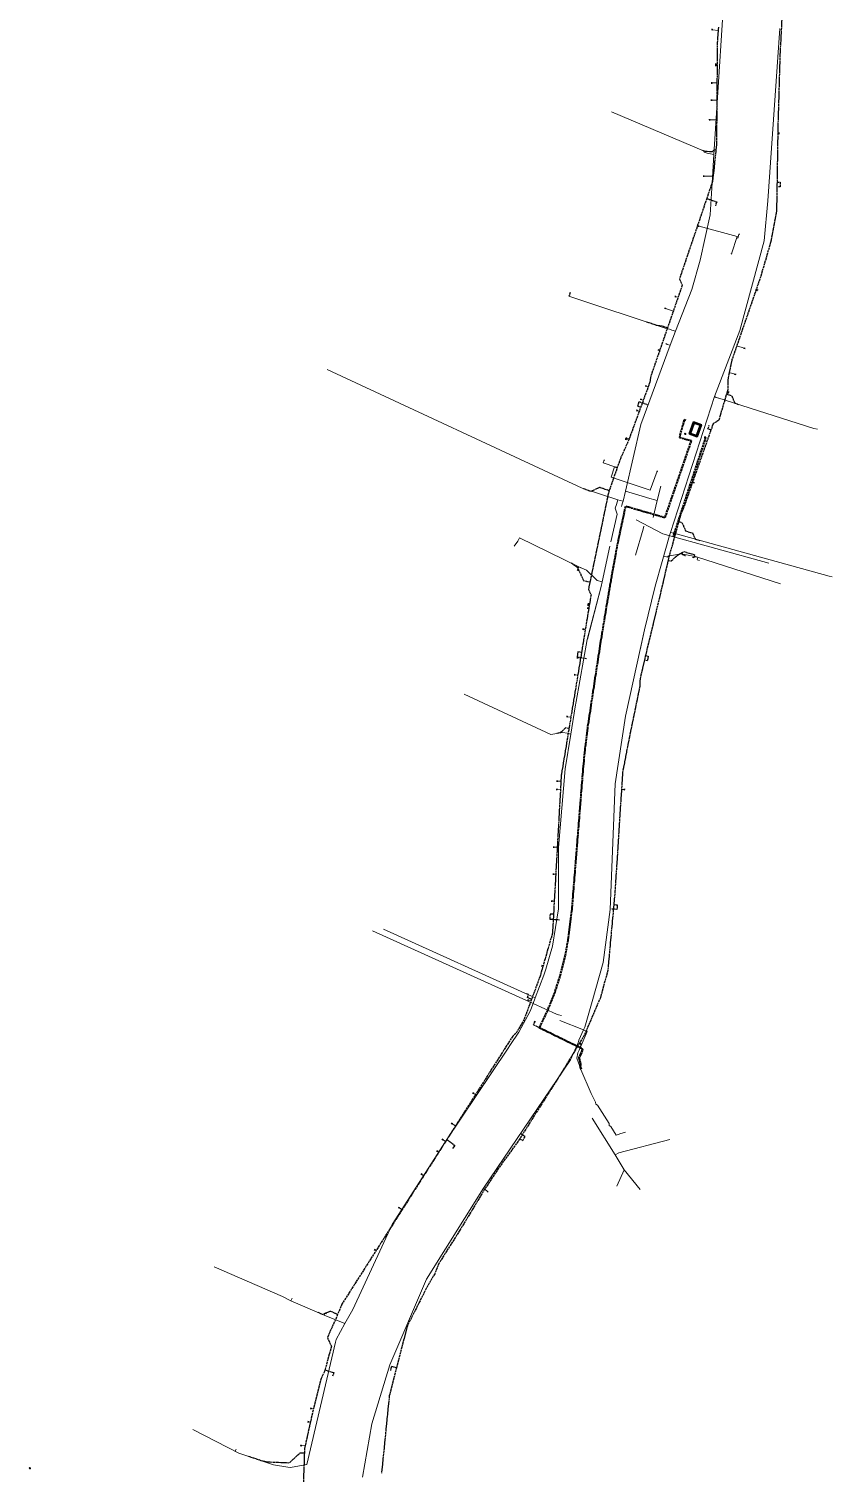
# Model space of a CAD drawing. Header units: metres. Extents: x 105139 to 106600, y 111320 to 118137.
# Drawn here: x 105534 to 105983, y 114017 to 114824 of the extents above; entities that cross this region are included whole.
import ezdxf

# ---------------------------------------------------------------- set-up
doc = ezdxf.new("R2010")
doc.units = ezdxf.units.M
doc.linetypes.add('DASHED', pattern=[1.524, 1.27, -0.254])
for name, color, linetype, lineweight in [('35-RH-ACUE-DOMICILIARIA', 152, 'CONTINUOUS', 9), ('35-RH-ACUE-MATRIZ-PJ', 150, 'DASHED', 40), ('35-RH-ACUE-MENOR-EXIST', 151, 'CONTINUOUS', 13), ('35-RH-ACUE-MENOR-PROY', 5, 'DASHED', 25), ('35-RH-ACUE-NODOS', 5, 'CONTINUOUS', 13), ('35-RH-ACUE-PJ-POZOS', 30, 'CONTINUOUS', 30)]:
    doc.layers.add(name, color=color, linetype=linetype, lineweight=lineweight)

# ---------------------------------------------------------------- blocks, each defined once
blk = doc.blocks.new('NODO_ACUE')
blk.add_circle((0, 0), 0.4)

msp = doc.modelspace()

# ---------------------------------------------------------------- linework, layer by layer
at = {"layer": '35-RH-ACUE-DOMICILIARIA'}
for points in [[(105915.8559, 114823.8617), (105916.4894, 114823.7708), (105916.4242, 114823.3168), (105915.7907, 114823.4077)], [(105916.4568, 114823.5438), (105919.5805, 114823.0356)], [(105917.9325, 114804.4281), (105918.5725, 114804.4277), (105918.5722, 114803.969), (105917.9322, 114803.9695)], [(105917.9337, 114803.8914), (105918.5737, 114803.8909), (105918.5734, 114803.4323), (105917.9334, 114803.4327)], [(105918.5724, 114804.1984), (105919.0129, 114804.1981)], [(105918.5735, 114803.6616), (105919.0087, 114803.6614)], [(105915.6925, 114794.0431), (105916.3325, 114794.0427), (105916.3322, 114793.584), (105915.6922, 114793.5844)], [(105916.3323, 114793.8134), (105918.9062, 114793.8131)], [(105915.5371, 114784.4616), (105916.1769, 114784.4438), (105916.1642, 114783.9853), (105915.5244, 114784.0031)], [(105916.1705, 114784.2146), (105918.8658, 114784.2046)], [(105914.4788, 114773.4192), (105915.1187, 114773.4268), (105915.1242, 114772.9682), (105914.4842, 114772.9606)], [(105915.1214, 114773.1975), (105918.7802, 114773.1724)], [(105953.3112, 114765.6636), (105952.9213, 114765.7031)], [(105953.9398, 114765.4045), (105953.3005, 114765.4345), (105953.322, 114765.8927), (105953.9613, 114765.8627)], [(105911.2156, 114741.9043), (105911.8556, 114741.9119), (105911.861, 114741.4533), (105911.2211, 114741.4457)], [(105911.8583, 114741.6826), (105916.8032, 114741.6456)], [(105908.3023, 114713.8832), (105908.0378, 114713.954)], [(105908.867, 114713.5009), (105908.2457, 114713.6547), (105908.3559, 114714.0999), (105908.9772, 114713.9462)], [(105927.0312, 114698.2857), (105930.3083, 114707.9889), (105908.9206, 114713.7176)], [(105930.0313, 114707.1686), (105930.5663, 114707.0299), (105931.2401, 114709.1569)], [(105931.0931, 114709.3592), (105931.387, 114708.9547)], [(105931.1763, 114709.4197), (105931.4703, 114709.0152)], [(105926.8009, 114698.4274), (105927.0949, 114698.023)], [(105926.8842, 114698.488), (105927.1782, 114698.0835)], [(105895.4109, 114674.7343), (105896.0291, 114674.5687), (105895.9104, 114674.1256), (105895.2922, 114674.2912)], [(105895.9697, 114674.3472), (105897.1687, 114674.0068)], [(105941.2624, 114678.1078), (105940.8349, 114678.2567)], [(105941.7898, 114677.6788), (105941.1861, 114677.8915), (105941.3386, 114678.3241), (105941.9422, 114678.1114)], [(105889.7006, 114668.1579), (105890.3105, 114667.9638), (105890.1714, 114667.5268), (105889.5615, 114667.7208)], [(105890.2409, 114667.7453), (105894.5549, 114666.2805)], [(105885.998, 114644.8381), (105886.6079, 114644.644), (105886.4688, 114644.2069), (105885.8589, 114644.401)], [(105886.5383, 114644.4255), (105886.9316, 114644.2992)], [(105934.0854, 114645.5929), (105930.0519, 114646.8963)], [(105934.6128, 114645.1639), (105934.0092, 114645.3766), (105934.1616, 114645.8092), (105934.7653, 114645.5965)], [(105878.9388, 114624.769), (105879.5487, 114624.5749), (105879.4096, 114624.1379), (105878.7997, 114624.3319)], [(105879.4791, 114624.3564), (105880.498, 114624.0165)], [(105928.8978, 114631.0132), (105925.7691, 114632.0267)], [(105929.4252, 114630.5842), (105928.8215, 114630.7969), (105928.974, 114631.2295), (105929.5776, 114631.0168)], [(105876.1028, 114617.2744), (105876.7126, 114617.0803), (105876.5735, 114616.6433), (105875.9637, 114616.8374)], [(105876.6431, 114616.8618), (105877.7628, 114616.4875)], [(105924.9206, 114620.6802), (105924.5509, 114620.8095)], [(105925.076, 114621.202), (105924.7062, 114621.3314)], [(105925.448, 114620.2512), (105924.8444, 114620.4639), (105924.9968, 114620.8965), (105925.6004, 114620.6838)], [(105925.6034, 114620.773), (105924.9997, 114620.9857), (105925.1522, 114621.4183), (105925.7558, 114621.2056)], [(105873.8001, 114611.0367), (105874.4236, 114610.8924), (105874.3203, 114610.4456), (105873.6967, 114610.5898)], [(105874.372, 114610.669), (105875.5183, 114610.3863)], [(105867.7037, 114594.9995), (105868.3273, 114594.8552), (105868.2239, 114594.4084), (105867.6004, 114594.5526)], [(105867.9158, 114595.5296), (105868.5393, 114595.3854), (105868.436, 114594.9385), (105867.8124, 114595.0827)], [(105868.2756, 114594.6318), (105869.6214, 114594.2986)], [(105868.4877, 114595.1619), (105869.8458, 114594.8242)], [(105855.8841, 114582.9996), (105855.3671, 114581.4324), (105862.3391, 114579.0437)], [(105855.7371, 114583.2018), (105856.0311, 114582.7974)], [(105855.8204, 114583.2624), (105856.1144, 114582.8579)], [(105861.7074, 114579.2601), (105859.7933, 114573.4568), (105881.6514, 114566.2293), (105885.4683, 114576.7513)], [(105862.4069, 114579.2559), (105863.0165, 114579.0609), (105862.8768, 114578.624), (105862.2672, 114578.819)], [(105862.9446, 114578.8362), (105863.1628, 114578.7615)], [(105885.3213, 114576.9535), (105885.6152, 114576.5491)], [(105885.4045, 114577.0141), (105885.6985, 114576.6096)], [(105905.6072, 114570.5242), (105905.281, 114570.6478)], [(105906.1384, 114570.0999), (105905.5329, 114570.3073), (105905.6815, 114570.7412), (105906.287, 114570.5339)], [(105846.362, 114500.5368), (105846.9992, 114500.4764), (105846.9558, 114500.0197), (105846.3187, 114500.0802)], [(105846.5782, 114502.2612), (105847.2154, 114502.2007), (105847.172, 114501.7441), (105846.5349, 114501.8046)], [(105846.68, 114502.8634), (105847.3172, 114502.8029), (105847.2738, 114502.3463), (105846.6367, 114502.4068)], [(105846.9775, 114500.248), (105847.2825, 114500.2103)], [(105847.1933, 114501.968), (105847.561, 114501.938)], [(105847.2955, 114502.5746), (105847.667, 114502.5385)], [(105843.8442, 114488.7371), (105844.4813, 114488.6766), (105844.438, 114488.22), (105843.8008, 114488.2805)], [(105844.4597, 114488.4483), (105845.3327, 114488.3546)], [(105840.621, 114472.7564), (105841.2582, 114472.6959), (105841.2148, 114472.2393), (105840.5777, 114472.2998)], [(105841.2365, 114472.4676), (105842.667, 114472.3092)], [(105839.0655, 114463.3486), (105839.7027, 114463.2881), (105839.6593, 114462.8314), (105839.0222, 114462.8919)], [(105839.681, 114463.0598), (105841.1237, 114462.8999)], [(105834.8035, 114439.919), (105835.4406, 114439.8585), (105835.3973, 114439.4018), (105834.7601, 114439.4623)], [(105835.4189, 114439.6302), (105837.2406, 114439.4263)], [(105828.9971, 114399.1927), (105829.6364, 114399.2229), (105829.6581, 114398.7648), (105829.0188, 114398.7345)], [(105829.2617, 114403.7678), (105829.901, 114403.798), (105829.9227, 114403.3399), (105829.2834, 114403.3096)], [(105829.6473, 114398.9939), (105831.4604, 114399.0493)], [(105829.9119, 114403.569), (105831.725, 114403.6244)], [(105866.8814, 114398.8902), (105865.5547, 114398.9818)], [(105867.4982, 114398.6044), (105866.8608, 114398.6618), (105866.9019, 114399.1186), (105867.5394, 114399.0613)], [(105827.32, 114366.8788), (105827.9593, 114366.909), (105827.981, 114366.4509), (105827.3417, 114366.4206)], [(105827.9701, 114366.68), (105829.6561, 114366.7321)], [(105827.0941, 114351.8064), (105827.7334, 114351.8366), (105827.7551, 114351.3785), (105827.1158, 114351.3482)], [(105827.7442, 114351.6075), (105828.8078, 114351.6433)], [(105826.2369, 114336.7718), (105826.8762, 114336.8021), (105826.8979, 114336.3439), (105826.2586, 114336.3136)], [(105826.887, 114336.573), (105827.9701, 114336.6092)], [(105820.7671, 114300.6709), (105821.3849, 114300.504), (105821.2653, 114300.0612), (105820.6474, 114300.2281)], [(105821.3251, 114300.2826), (105821.6619, 114300.1891)], [(105813.2146, 114281.6407), (105813.8277, 114281.4574), (105813.6963, 114281.0179), (105813.0831, 114281.2013)], [(105813.762, 114281.2376), (105814.9836, 114280.8522)], [(105782.5047, 114229.579), (105783.0489, 114229.2423), (105782.8076, 114228.8522), (105782.2634, 114229.1889)], [(105782.9283, 114229.0473), (105783.9199, 114228.4139)], [(105770.5714, 114212.6241), (105771.1157, 114212.2874), (105770.8744, 114211.8974), (105770.3301, 114212.234)], [(105770.995, 114212.0924), (105772.7778, 114210.9465)], [(105762.3664, 114197.1684), (105762.9107, 114196.8318), (105762.6694, 114196.4417), (105762.1251, 114196.7784)], [(105762.7901, 114196.6367), (105763.4151, 114196.2383)], [(105765.3725, 114203.627), (105765.9168, 114203.2904), (105765.6755, 114202.9003), (105765.1312, 114203.237)], [(105765.7961, 114203.0953), (105767.2127, 114202.1866)], [(105753.5759, 114184.2683), (105754.1202, 114183.9316), (105753.8789, 114183.5415), (105753.3346, 114183.8782)], [(105753.9995, 114183.7366), (105755.0192, 114183.085)], [(105740.9554, 114165.5797), (105741.4996, 114165.243), (105741.2584, 114164.853), (105740.7141, 114165.1896)], [(105741.379, 114165.048), (105742.9069, 114164.0673)], [(105727.4355, 114142.034), (105727.996, 114141.7251), (105727.7745, 114141.3234), (105727.2141, 114141.6323)], [(105727.8853, 114141.5242), (105728.3697, 114141.2525)], [(105691.6575, 114053.2617), (105692.2946, 114053.2012), (105692.2512, 114052.7445), (105691.6141, 114052.805)], [(105692.2729, 114052.9729), (105693.3894, 114052.8509)], [(105690.1538, 114045.8137), (105690.791, 114045.7532), (105690.7476, 114045.2966), (105690.1105, 114045.3571)], [(105690.7693, 114045.5249), (105691.6639, 114045.4287)], [(105686.0761, 114032.5411), (105686.7109, 114032.4597), (105686.6526, 114032.0047), (105686.0178, 114032.0861)], [(105686.6818, 114032.2322), (105688.7135, 114032.1877)]]:
    msp.add_lwpolyline(points, dxfattribs=at)
at = {"layer": '35-RH-ACUE-MATRIZ-PJ'}
for points in [[(105901.5846, 114605.0829), (105900.5406, 114605.5198), (105897.931, 114595.7434), (105904.5363, 114593.9629), (105889.7218, 114550.8011), (105867.8162, 114557.1562), (105867.3254, 114555.2279), (105863.5013, 114537.4125), (105859.5412, 114515.7599), (105856.8078, 114499.4833), (105853.6851, 114480.5486), (105846.4932, 114433.1695), (105845.1392, 114422.3667), (105843.9976, 114410.2678), (105837.6828, 114331.013), (105835.8199, 114316.1329), (105834.0368, 114306.3045), (105831.078, 114294.5427), (105828.2477, 114285.7259), (105824.1447, 114275.4661), (105819.5871, 114265.8976), (105840.6388, 114255.5814), (105843.476, 114254.196), (105843.818, 114253.2521), (105842.7926, 114251.0466), (105841.8609, 114249.0286), (105842.757, 114245.1688), (105842.4037, 114244.4199), (105842.7053, 114243.5707), (105843.0648, 114242.5586)], [(105911.727, 114596.058), (105912.5941, 114595.7522), (105894.3688, 114540.1966)]]:
    msp.add_lwpolyline(points, dxfattribs=at)
at = {"layer": '35-RH-ACUE-MENOR-EXIST'}
for points in [[(105922.08, 114829.02), (105917.23, 114753.82)], [(105947.37, 114728), (105954.15, 114824.29)], [(105860.06, 114777.71), (105911.32, 114755.94), (105911.82, 114755.14), (105913.37, 114754.63)], [(105913.37, 114754.63), (105917.23, 114753.82)], [(105917.23, 114753.82), (105916.47, 114740.97)], [(105916.47, 114740.97), (105915.05, 114720.04), (105909.59, 114694.78), (105904.95, 114678.39), (105895.68, 114655.05)], [(105917.64, 114618.48), (105931.64, 114655.52), (105945.32, 114705.54), (105947.37, 114728)], [(105836.19, 114674.59), (105890.63, 114656.57), (105892.31, 114656.22), (105893.63, 114655.71)], [(105836.19, 114674.59), (105890.63, 114656.57), (105892.31, 114656.22), (105893.63, 114655.71)], [(105895.68, 114655.05), (105892.69, 114647.21)], [(105895.68, 114655.05), (105892.69, 114647.21)], [(105893.63, 114655.71), (105895.68, 114655.05)], [(105893.63, 114655.71), (105895.68, 114655.05)], [(105892.69, 114647.21), (105876.38, 114602.88), (105867.87, 114565.63)], [(105892.69, 114647.21), (105876.38, 114602.88), (105867.87, 114565.63)], [(105892.69, 114647.21), (105891.19, 114647.7), (105890.39, 114648.13)], [(105892.69, 114647.21), (105891.19, 114647.7), (105890.39, 114648.13)], [(105701.05, 114633.7), (105843.5791, 114567.272), (105863.49, 114560.88)], [(105701.05, 114633.7), (105843.5791, 114567.272), (105863.49, 114560.88)], [(105892.91, 114542.48), (105917.64, 114618.48)], [(105892.91, 114542.48), (105917.64, 114618.48)], [(105917.64, 114618.48), (105918.5578, 114618.0936)], [(105918.5578, 114618.0936), (105919.7778, 114617.7036)], [(105918.5578, 114618.0936), (105919.7778, 114617.7036)], [(105919.37, 114617.84), (105973.02, 114600.68)], [(105975.05, 114600.3), (105973.02, 114600.68)], [(105975.05, 114600.3), (105973.02, 114600.68)], [(105887.56, 114568.44), (105885.42, 114560.42)], [(105887.56, 114568.44), (105885.42, 114560.42)], [(105862.69, 114558.19), (105863.49, 114560.88)], [(105862.69, 114558.19), (105863.49, 114560.88)], [(105863.49, 114560.88), (105864.81, 114560.46)], [(105863.49, 114560.88), (105864.81, 114560.46)], [(105864.81, 114560.46), (105866.43, 114559.99)], [(105864.81, 114560.46), (105866.43, 114559.99)], [(105866.43, 114559.99), (105866.18, 114559.07)], [(105866.43, 114559.99), (105866.18, 114559.07)], [(105867.87, 114565.63), (105866.43, 114559.99)], [(105867.87, 114565.63), (105866.43, 114559.99)], [(105885.42, 114560.42), (105880.1934, 114561.9716), (105879.0292, 114562.3172), (105867.87, 114565.63)], [(105885.42, 114560.42), (105880.1934, 114561.9716), (105879.0292, 114562.3172), (105867.87, 114565.63)], [(105885.42, 114560.42), (105883.2, 114551)], [(105885.42, 114560.42), (105883.2, 114551)], [(105859.6132, 114537.269), (105863.16, 114552.86), (105862.09, 114556.12), (105862.69, 114558.19)], [(105865.83, 114557.79), (105865.65, 114557.14)], [(105865.83, 114557.79), (105865.65, 114557.14)], [(105866.18, 114559.07), (105865.83, 114557.79)], [(105866.18, 114559.07), (105865.83, 114557.79)], [(105873.4071, 114529.912), (105877.5973, 114544.4706), (105878.0736, 114546.1253)], [(105873.8419, 114549.6997), (105888.6702, 114541.7657), (105947.9088, 114525.4543)], [(105805.59, 114534.88), (105807.66, 114537.68), (105808.51, 114539.66)], [(105805.59, 114534.88), (105807.66, 114537.68), (105808.51, 114539.66)], [(105805.59, 114534.88), (105807.66, 114537.68), (105808.51, 114539.66)], [(105805.59, 114534.88), (105807.66, 114537.68), (105808.51, 114539.66)], [(105808.51, 114539.66), (105841.76, 114523.32)], [(105808.51, 114539.66), (105841.76, 114523.32)], [(105808.51, 114539.66), (105841.76, 114523.32)], [(105808.51, 114539.66), (105841.76, 114523.32)], [(105888.2435, 114526.2667), (105892.4338, 114540.8253), (105892.91, 114542.48)], [(105894.84, 114542.12), (105892.91, 114542.48)], [(105894.84, 114542.12), (105892.91, 114542.48)], [(105981.63, 114518.15), (105894.84, 114542.12)], [(105981.63, 114518.15), (105894.84, 114542.12)], [(105854.7, 114514.93), (105859.13, 114534.98)], [(105854.7, 114514.93), (105859.13, 114534.98)], [(105854.7, 114514.93), (105859.13, 114534.98)], [(105854.7, 114514.93), (105859.13, 114534.98)], [(105954.3614, 114513.9414), (105907.4605, 114528.9584), (105906.6728, 114529.1765), (105898.9638, 114530.5825), (105891.4551, 114529.2977), (105891.4103, 114528.8492), (105889.1308, 114529.39)], [(105954.3614, 114513.9414), (105907.4605, 114528.9584), (105906.6728, 114529.1765), (105898.9638, 114530.5825), (105891.4551, 114529.2977), (105891.4103, 114528.8492), (105889.1308, 114529.39)], [(105908.284, 114528.7573), (105907.8219, 114527.2217), (105909.0969, 114526.8586)], [(105841.76, 114523.32), (105841.44, 114522.72), (105840.83, 114521.51), (105841.53, 114521.21)], [(105841.76, 114523.32), (105841.44, 114522.72), (105840.83, 114521.51), (105841.53, 114521.21)], [(105841.76, 114523.32), (105841.44, 114522.72), (105840.83, 114521.51), (105841.53, 114521.21)], [(105841.76, 114523.32), (105841.44, 114522.72), (105840.83, 114521.51), (105841.53, 114521.21)], [(105841.76, 114523.32), (105846.01, 114521.5), (105851.92, 114515.82), (105854.7, 114514.93)], [(105842.54, 114523.03), (105846.01, 114521.5), (105851.92, 114515.82), (105854.7, 114514.93)], [(105842.54, 114523.03), (105846.01, 114521.5), (105851.92, 114515.82), (105854.7, 114514.93)], [(105842.54, 114523.03), (105846.01, 114521.5), (105851.92, 114515.82), (105854.7, 114514.93)], [(105884.31, 114512.6), (105888.2435, 114526.2667)], [(105884.31, 114512.6), (105888.2435, 114526.2667)], [(105884.31, 114512.6), (105888.2435, 114526.2667)], [(105884.31, 114512.6), (105888.2435, 114526.2667)], [(105840.14, 114448.07), (105846.46, 114482.8), (105854.13, 114512.34)], [(105840.14, 114448.07), (105846.46, 114482.8), (105854.13, 114512.34)], [(105846.5079, 114482.9845), (105854.13, 114512.34)], [(105846.5079, 114482.9845), (105854.13, 114512.34)], [(105854.13, 114512.34), (105854.7, 114514.93)], [(105854.13, 114512.34), (105854.7, 114514.93)], [(105854.13, 114512.34), (105854.7, 114514.93)], [(105854.13, 114512.34), (105854.7, 114514.93)], [(105878.51, 114488.07), (105884.31, 114512.6)], [(105878.51, 114488.07), (105884.31, 114512.6)], [(105878.51, 114488.07), (105884.31, 114512.6)], [(105878.51, 114488.07), (105884.31, 114512.6)], [(105981.63, 114518.15), (105983.31, 114517.73)], [(105981.63, 114518.15), (105983.31, 114517.73)], [(105867.82, 114440), (105878.51, 114488.07)], [(105867.82, 114440), (105878.51, 114488.07)], [(105876.0518, 114477.0162), (105878.51, 114488.07)], [(105876.0518, 114477.0162), (105878.51, 114488.07)], [(105837.23, 114429.93), (105835.19, 114430.35), (105832.79, 114430.84), (105826.0298, 114429.751), (105777.69, 114452.14)], [(105839.59, 114445.19), (105840.14, 114448.07)], [(105839.59, 114445.19), (105840.14, 114448.07)], [(105837.23, 114429.93), (105839.59, 114445.19)], [(105837.23, 114429.93), (105839.59, 114445.19)], [(105841.13, 114256.94), (105841.32, 114257.44), (105841.44, 114257.9), (105841.7, 114258.8), (105844.3139, 114264.6574), (105844.98, 114266.15), (105849.16, 114280.35), (105855.37, 114302.16), (105859.19, 114331.86), (105862.09, 114402.02), (105867.82, 114440)], [(105841.13, 114256.94), (105841.32, 114257.44), (105841.44, 114257.9), (105841.7, 114258.8), (105844.3139, 114264.6574), (105844.98, 114266.15), (105849.16, 114280.35), (105855.37, 114302.16), (105859.19, 114331.86), (105862.09, 114402.02), (105867.82, 114440)], [(105837.23, 114429.93), (105835.19, 114430.35), (105832.79, 114430.84)], [(105837.23, 114429.93), (105834, 114410.39)], [(105837.23, 114429.93), (105834, 114410.39)], [(105834, 114410.39), (105830.36, 114366.48), (105830.36, 114332.3), (105826.96, 114311.44), (105823.24, 114298.56), (105822.24, 114295.12), (105817.36, 114282.57)], [(105834, 114410.39), (105830.36, 114366.48), (105830.36, 114332.3), (105826.96, 114311.44), (105823.24, 114298.56), (105822.24, 114295.12), (105817.36, 114282.57)], [(105726.32, 114319.85), (105816.1186, 114279.3534), (105829.32, 114273.45), (105830.29, 114273.05), (105831.9367, 114272.5249)], [(105817.36, 114282.57), (105732.46, 114320.91)], [(105817.36, 114282.57), (105732.46, 114320.91)], [(105817.36, 114282.57), (105816.1186, 114279.3534), (105814.45, 114275.03), (105808.12, 114263.37), (105803.46, 114256.4), (105801.77, 114253.86), (105767.62, 114202.69), (105737.35, 114155.85), (105715.33, 114108.36)], [(105867.89, 114207.47), (105864.59, 114206.41), (105864.22, 114206.29), (105862.6, 114205.76), (105859.69, 114210.64), (105858.76, 114211.23), (105858.65, 114212.32), (105852.09, 114222.42), (105851.15, 114223), (105851.05, 114224.11), (105848.66, 114228.96), (105842.7857, 114242.4945), (105842.22, 114244.35), (105841.83, 114245.14), (105841.44, 114246.22), (105840.59, 114248.71), (105841.1025, 114251.7647), (105841.9331, 114253.1813), (105846.4531, 114263.7013), (105844.3139, 114264.6574), (105831.009, 114269.8105)], [(105788.41, 114176.16), (105837.04, 114247.88), (105841.13, 114256.94)], [(105862.03, 114194.83), (105849.12, 114215.31)], [(105862.03, 114194.83), (105849.12, 114215.31)], [(105892.58, 114203.24), (105864.14, 114195.93), (105862.03, 114194.83)], [(105892.58, 114203.24), (105864.14, 114195.93), (105862.03, 114194.83)], [(105867.07, 114186.28), (105862.03, 114194.83)], [(105867.07, 114186.28), (105862.03, 114194.83)], [(105863.05, 114177.25), (105867.07, 114186.28)], [(105863.05, 114177.25), (105867.07, 114186.28)], [(105876, 114175.33), (105867.07, 114186.28)], [(105876, 114175.33), (105867.07, 114186.28)], [(105720.75, 114014.68), (105726.02, 114044.33), (105736.05, 114077.4), (105756.61, 114125.28), (105788.41, 114176.16)], [(105790.96, 114173.89), (105790.49, 114174.37), (105788.41, 114176.16)], [(105637.83, 114132.18), (105676.12, 114115.66), (105680.69, 114113.14)], [(105680.69, 114113.14), (105681.4, 114114.65)], [(105680.69, 114113.14), (105699.37, 114105.22)], [(105715.33, 114108.36), (105711, 114100.4)], [(105699.37, 114105.22), (105699.53, 114105.71)], [(105699.37, 114105.22), (105711, 114100.4)], [(105699.53, 114105.71), (105699.76, 114106.28), (105699.7672, 114106.2761)], [(105699.7672, 114106.2761), (105700.12, 114106.09), (105700.64, 114105.83)], [(105711, 114100.4), (105706.04, 114091.57), (105705.72, 114090.03)], [(105705.72, 114090.03), (105689.68, 114021.68)], [(105651.73, 114028.1), (105625.9064, 114041.3267)], [(105649.68, 114029.15), (105649.82, 114029.4)], [(105649.82, 114029.4), (105650.06, 114030.01), (105650.17, 114029.95)], [(105670.97, 114021.44), (105651.73, 114028.1)], [(105679.06, 114020.22), (105670.97, 114021.44)], [(105689.68, 114021.68), (105680.55, 114020.02), (105679.06, 114020.22)]]:
    msp.add_lwpolyline(points, dxfattribs=at)
at = {"layer": '35-RH-ACUE-MENOR-PROY'}
for points in [[(105955.4402, 114835.3395), (105954.5265, 114816.3428), (105954.2284, 114812.4868), (105952.9687, 114768.8574), (105952.3484, 114727.5527), (105952.2545, 114725.9017), (105952.2646, 114722.3196), (105948.9104, 114704.6195), (105943.3941, 114685.6658), (105927.2872, 114639.0259), (105925.1197, 114628.9907), (105925.0151, 114622.3662), (105920.7314, 114607.9796), (105919.9198, 114605.2707), (105916.7264, 114603.2208), (105915.5661, 114599.9205), (105900.294, 114556.3506), (105898.6053, 114552.429), (105897.5912, 114548.6288), (105897.3032, 114547.6011), (105891.8784, 114528.233), (105891.2165, 114525.1552), (105891.2165, 114525.1552), (105891.2165, 114525.1552), (105886.7572, 114506.1015), (105881.7031, 114485.1385), (105878.9802, 114473.7674), (105875.9223, 114460.7865), (105875.7638, 114456.4565), (105868.9094, 114422.9968), (105866.1593, 114408.4662), (105861.9223, 114342.0222), (105857.9005, 114297.7431), (105853.7495, 114282.5511), (105844.7801, 114261.6239), (105831.6198, 114240.0264), (105807.7593, 114202.3213), (105796.8234, 114187.2746), (105789.0714, 114175.5131), (105782.1186, 114163.9862), (105775.1931, 114152.6134), (105763.6431, 114134.3395), (105761.1454, 114128.2512), (105756.3603, 114119.9945), (105745.8364, 114099.0822), (105739.7999, 114075.749), (105735.7646, 114060.1459), (105734.5946, 114048.474), (105734.1831, 114044.3879), (105731.4187, 114016.7899)], [(105919.7238, 114825.0257), (105919.1032, 114816.3456), (105918.6763, 114759.2684), (105918.3564, 114756.308), (105918.2622, 114755.4133), (105916.8481, 114742.2491), (105916.6484, 114740.3895), (105916.4785, 114738.8081), (105913.2255, 114729.2295), (105905.9011, 114707.6623), (105897.9173, 114684.1534), (105899.5464, 114680.8043), (105891.2793, 114656.8825), (105891.0462, 114656.2059), (105887.9453, 114647.2324), (105881.7102, 114629.1887), (105881.307, 114626.2492), (105869.7933, 114594.6801), (105864.9284, 114583.8179), (105861.1542, 114573.0061), (105858.6831, 114565.9326), (105858.2178, 114564.4958), (105858.0017, 114563.4544), (105855.3717, 114550.7855), (105854.0168, 114544.2587), (105850.7854, 114528.6923), (105848.5469, 114517.9044), (105848.2324, 114516.3941), (105847.8907, 114514.7477), (105847.0692, 114510.7905), (105848.5256, 114507.7658), (105843.204, 114475.5126), (105836.1909, 114433.0079), (105836.0522, 114432.156), (105833.2045, 114414.8753), (105832.7235, 114411.9796), (105831.8976, 114406.9873), (105827.5546, 114329.1973), (105826.9627, 114318.5946), (105820.0398, 114294.5567), (105815.3156, 114281.7554), (105811.148, 114270.4623), (105806.5585, 114262.5708), (105804.7677, 114261.1074), (105767.9696, 114203.3828), (105709.3165, 114111.3746), (105706.8693, 114105.5121), (105705.6593, 114102.6134), (105701.6909, 114093.8805), (105701.1317, 114092.6499), (105703.4067, 114087.7506), (105701.7949, 114081.8541), (105699.7901, 114074.5208), (105699.5365, 114073.5925), (105697.6256, 114069.8319), (105692.7642, 114050.3171), (105688.3776, 114030.6841), (105688.2963, 114028.283), (105688.25, 114026.9508), (105688.0883, 114022.1359), (105687.2992, 113998.8149)], [(105918.3564, 114756.308), (105917.3596, 114756.4095), (105916.8232, 114755.8394), (105916.2868, 114755.2693), (105912.265, 114755.5412), (105911.086, 114756.0394)], [(105952.5135, 114738.3027), (105954.3371, 114738.2678), (105954.2653, 114735.7275), (105953.3806, 114735.7636)], [(105913.2255, 114729.2295), (105915.074, 114728.5934), (105918.7894, 114727.3147), (105918.0314, 114725.116)], [(105836.95, 114676.77), (105836.28, 114674.91), (105836.19, 114674.59)], [(105836.95, 114676.77), (105836.28, 114674.91), (105836.19, 114674.59)], [(105891.2793, 114656.8825), (105889.829, 114657.3864), (105888.3424, 114657.907), (105885.1681, 114658.3132), (105879.6739, 114660.1966)], [(105924.2701, 114619.8703), (105927.1792, 114618.9921), (105928.9518, 114614.7636), (105930.7628, 114614.1887)], [(105876.2889, 114612.4904), (105875.4521, 114612.7983), (105874.6152, 114613.1062), (105875.4642, 114615.7441), (105880.2003, 114613.9648)], [(105915.5661, 114599.9205), (105914.7359, 114600.19), (105913.9057, 114600.4594), (105914.445, 114602.0716), (105914.6086, 114602.5706)], [(105858.6831, 114565.9326), (105856.5317, 114566.6736), (105853.2928, 114567.7891), (105848.5179, 114565.4664), (105844.5175, 114566.9707), (105844.5175, 114566.9707)], [(105897.5912, 114548.6288), (105899.3433, 114548.1575), (105901.4225, 114543.4719), (105905.2032, 114542.2859), (105906.9128, 114538.7952), (105909.3185, 114538.1286)], [(105891.6009, 114526.9425), (105893.2696, 114526.7025), (105897.1835, 114530.1424), (105899.0838, 114531.1481), (105900.4582, 114531.8754), (105903.4641, 114531.0062), (105906.4699, 114530.1369), (105906.2396, 114529.3031), (105907.3367, 114529.0044)], [(105899.0838, 114531.1481), (105899.59, 114530.1915), (105901.3223, 114529.6797)], [(105906.2396, 114529.3031), (105905.9714, 114528.3607), (105905.2716, 114528.5737)], [(105847.8907, 114514.7477), (105846.2339, 114515.1038), (105844.5771, 114515.46), (105841.1016, 114522.8742), (105837.6034, 114525.3627)], [(105843.204, 114475.5126), (105842.1958, 114475.6879), (105841.1877, 114475.8632), (105840.7058, 114473.0774), (105846.0568, 114472.1727)], [(105878.9859, 114473.7664), (105880.5367, 114473.4011), (105879.9485, 114470.7949), (105879.1204, 114470.9691)], [(105836.1909, 114433.0079), (105834.1852, 114433.3128), (105831.3378, 114430.6062), (105829.4624, 114430.304)], [(105861.2481, 114334.6264), (105863.2393, 114334.4386), (105863.0115, 114331.8396), (105859.8948, 114332.1526)], [(105827.5546, 114329.1973), (105826.5866, 114329.2574), (105825.618, 114329.3194), (105825.4663, 114326.4867), (105830.861, 114326.1564)], [(105815.3156, 114281.7554), (105814.1422, 114282.2026), (105813.0105, 114282.6171), (105813.6109, 114284.2622), (105812.4537, 114284.7913)], [(105817.4884, 114268.9584), (105817.028, 114269.1774), (105816.2333, 114267.5091), (105840.3019, 114255.7145), (105843.1391, 114254.329), (105843.4812, 114253.3852), (105842.4557, 114251.1797), (105841.524, 114249.1617), (105842.4201, 114245.3018), (105842.0668, 114244.553), (105842.3684, 114243.7038), (105842.7279, 114242.6917)], [(105842.2358, 114254.7737), (105843.1118, 114256.5263), (105842.0282, 114257.1077)], [(105808.6835, 114203.7848), (105810.3746, 114202.717), (105811.6998, 114204.9289), (105809.1649, 114206.5928)], [(105767.9696, 114203.3828), (105769.2904, 114202.4048), (105772.482, 114200.0045), (105771.7389, 114199.0623), (105771.1196, 114198.2771)], [(105706.8693, 114105.5121), (105705.5324, 114106.1196), (105702.9386, 114107.2982), (105698.3587, 114105.5802), (105696.0548, 114106.6146)], [(105739.7999, 114075.749), (105736.9958, 114076.4906), (105736.6768, 114075.3338), (105736.3946, 114074.2349)], [(105699.7901, 114074.5208), (105701.14, 114074.1173), (105704.7913, 114073.0322), (105704.0727, 114070.9554)], [(105656.9737, 114026.2849), (105663.9753, 114024.0023), (105667.7217, 114023.1417), (105679.97, 114022.6684), (105685.9496, 114028.2581), (105687.123, 114028.2705), (105688.2963, 114028.283)]]:
    msp.add_lwpolyline(points, dxfattribs=at)
at = {"layer": '35-RH-ACUE-PJ-POZOS'}
for points in [[(105903.4308, 114597.6439), (105905.8359, 114604.3772), (105910.262, 114602.796), (105907.8569, 114596.0628), (105903.4308, 114597.6439)], [(105904.0698, 114597.9465), (105906.1386, 114603.7381), (105909.6229, 114602.4934), (105907.5542, 114596.7019), (105904.0698, 114597.9465)]]:
    msp.add_lwpolyline(points, close=True, dxfattribs=at)

# ---------------------------------------------------------------- block references
at = {"layer": '35-RH-ACUE-NODOS'}
for p, rotation in [((105901.1782, 114597.6424), 71.4), ((105534.8517, 114019.6142), 44.5)]:
    msp.add_blockref('NODO_ACUE', p, dxfattribs=dict(at, rotation=rotation))

doc.saveas('drawing.dxf')
